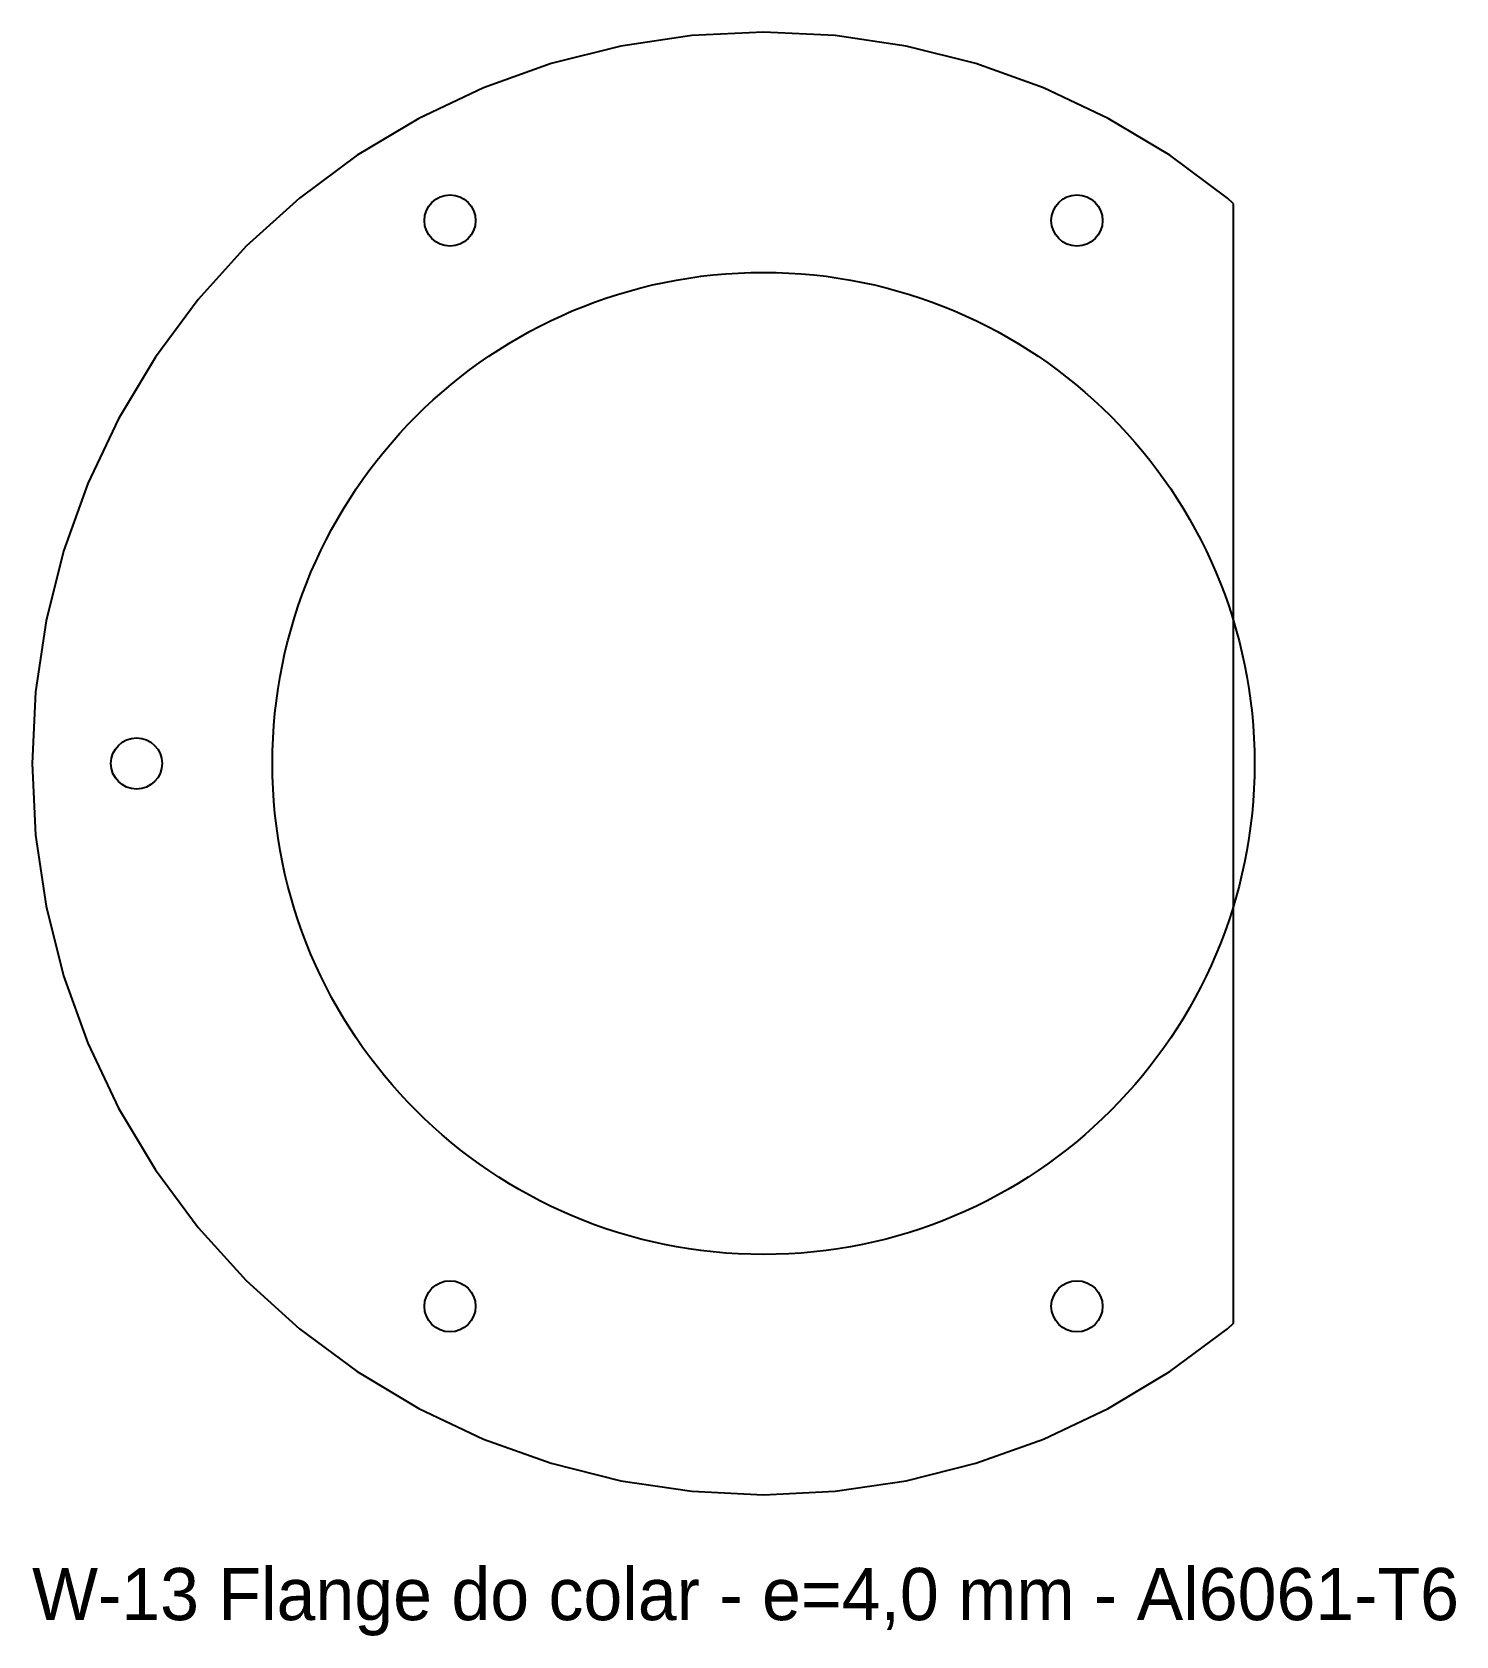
# Model space of a CAD drawing. Header units: millimetres. Extents: x 0 to 136, y -14 to 140.
import ezdxf

# ---------------------------------------------------------------- set-up
doc = ezdxf.new("R2010")
doc.units = ezdxf.units.MM

msp = doc.modelspace()

# ---------------------------------------------------------------- linework, layer by layer
at = {"layer": 'CORTE'}
msp.add_lwpolyline([(115, 123.5737), (114.4075, 124.1107), (108.8899, 128.2029), (102.9978, 131.7345), (96.7878, 134.6716), (90.3199, 136.9858), (83.6563, 138.655), (76.8612, 139.6629), (70, 140), (63.1388, 139.6629), (56.3437, 138.655), (49.6801, 136.9858), (43.2122, 134.6716), (37.0022, 131.7345), (31.1101, 128.2029), (25.5925, 124.1107), (20.5025, 119.4975), (15.8893, 114.4075), (11.7971, 108.8899), (8.2655, 102.9978), (5.3284, 96.7878), (3.0142, 90.3199), (1.345, 83.6563), (0.3371, 76.8612), (0, 70), (0.3371, 63.1388), (1.345, 56.3437), (3.0142, 49.6801), (5.3284, 43.2122), (8.2655, 37.0022), (11.7971, 31.1101), (15.8893, 25.5925), (20.5025, 20.5025), (25.5925, 15.8893), (31.1101, 11.7971), (37.0022, 8.2655), (43.2122, 5.3284), (49.6801, 3.0142), (56.3437, 1.345), (63.1388, 0.3371), (70, 0), (76.8612, 0.3371), (83.6563, 1.345), (90.3199, 3.0142), (96.7878, 5.3284), (102.9978, 8.2655), (108.8899, 11.7971), (114.4075, 15.8893), (115, 16.4263)], close=True, dxfattribs=at)
at = {"layer": 'FUROS'}
for centre, radius in [((40, 121.9615), 2.45), ((100, 121.9615), 2.45), ((70, 70), 47), ((10, 70), 2.45), ((40, 18.0385), 2.45), ((100, 18.0385), 2.45)]:
    msp.add_circle(centre, radius, dxfattribs=at)

# ---------------------------------------------------------------- texts
at = {"layer": 'GRAVAR-NAO'}
msp.add_text('W-13 Flange do colar - e=4,0 mm - Al6061-T6', height=5, dxfattribs=at).set_placement((0, -12))

doc.saveas('drawing.dxf')
